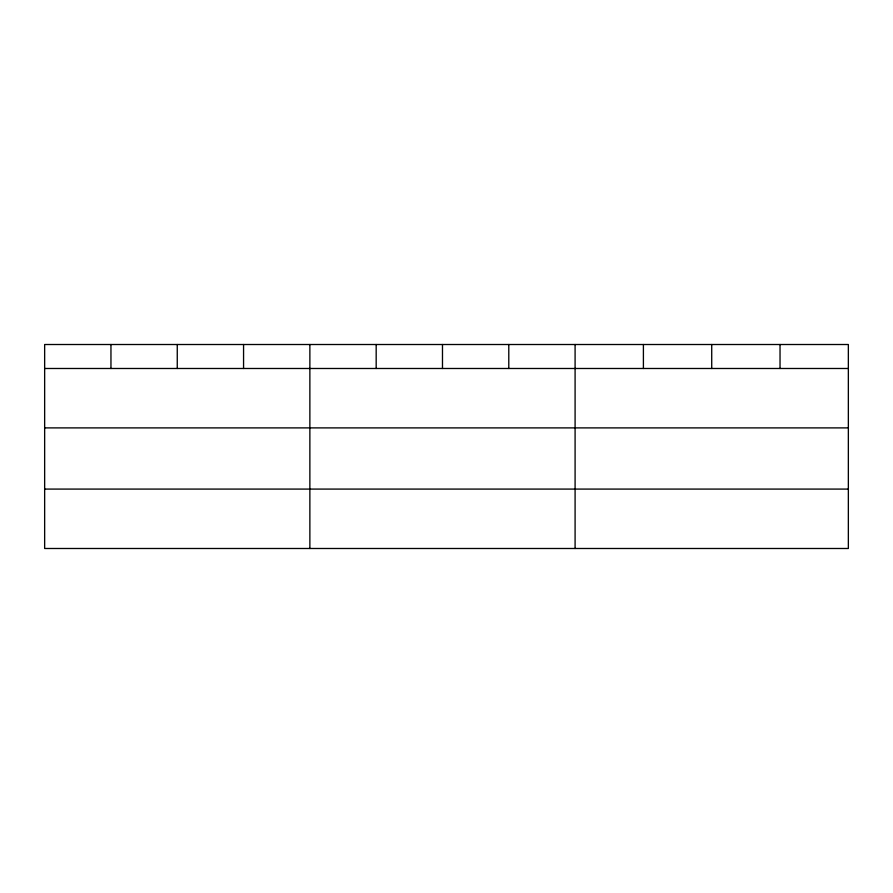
<?xml version="1.0" encoding="UTF-8"?>
<svg xmlns="http://www.w3.org/2000/svg" width="893" height="893" viewBox="0 0 893 893"><rect width="100%" height="100%" fill="white"/><g stroke="black" fill="none" stroke-linecap="round" stroke-linejoin="round"><path stroke-width="1.34" d="M848.35 427.892L848.35 344.508L44.65 344.508L44.65 548.492L848.35 548.492L848.35 427.892L44.65 427.892M44.65 368.485L848.35 368.485M44.65 489.085L848.35 489.085M780.035 344.508L780.035 368.485M711.721 344.508L711.721 368.485M643.406 344.508L643.406 368.485M575.092 344.508L575.092 548.492M508.787 344.508L508.787 368.485M442.481 344.508L442.481 368.485M376.176 344.508L376.176 368.485M309.871 344.508L309.871 548.492M243.566 344.508L243.566 368.485M177.261 344.508L177.261 368.485M110.955 344.508L110.955 368.485"/></g></svg>
